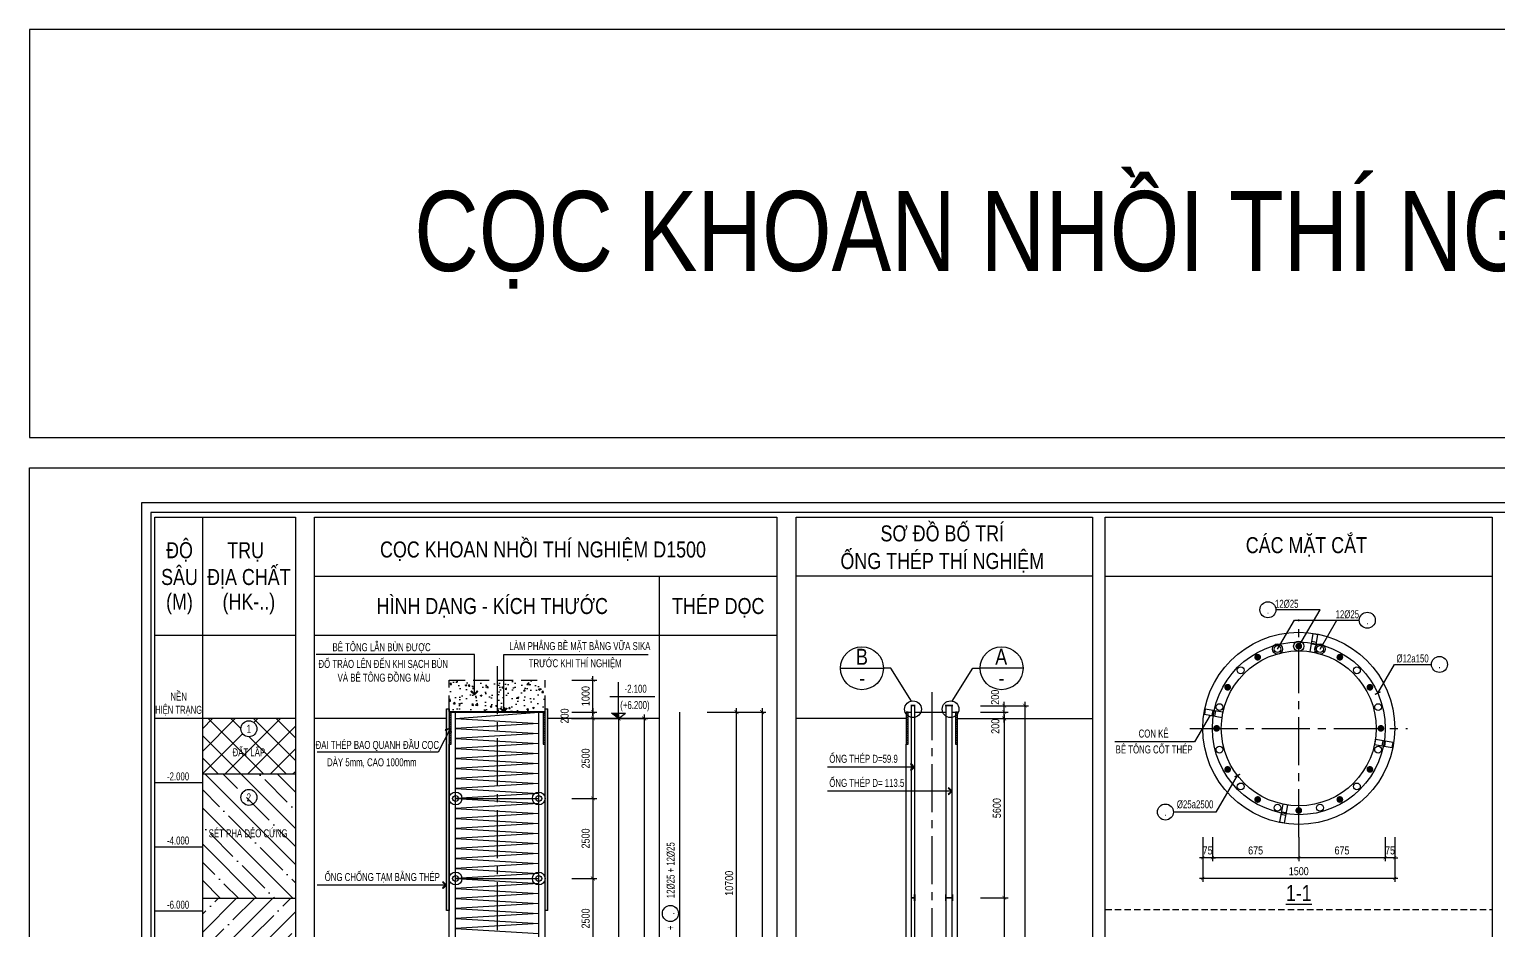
# Model space of a CAD drawing. Extents: x 171424 to 249266, y 74893 to 149166.
# Drawn here: x 216399 to 227875, y 142127 to 149166 of the extents above; entities that cross this region are included whole.
import ezdxf
from ezdxf.enums import TextEntityAlignment as Align

# ---------------------------------------------------------------- set-up
doc = ezdxf.new("R2010")
doc.units = 0
doc.header["$LTSCALE"] = 500
doc.header["$MEASUREMENT"] = 0
doc.header["$PDMODE"] = 3
doc.linetypes.add('CENTER2', pattern=[1.125, 0.75, -0.125, 0.125, -0.125])
doc.linetypes.add('HIDDEN', pattern=[0.375, 0.25, -0.125])
doc.layers.get('0').update_dxf_attribs({"linetype": 'CONTINUOUS'})
doc.layers.get('DEFPOINTS').update_dxf_attribs({"linetype": 'CONTINUOUS'})
for name, color, linetype in [('01.CDC.AXIS', 160, 'CENTER2'), ('02.CDC.DIM', 1, 'CONTINUOUS'), ('03.CDC.BORDER', 3, 'CONTINUOUS'), ('04.CDC.HIDDEN', 8, 'HIDDEN'), ('05.CDC.STEEL', 4, 'CONTINUOUS'), ('06.CDC.TEXT', 2, 'CONTINUOUS'), ('10.CDC.HATCH', 9, 'CONTINUOUS'), ('11.CDC.NOTE', 8, 'CONTINUOUS'), ('CDC-KHUNGTEN', 7, 'CONTINUOUS'), ('CDC.10.HATCH', 9, 'CONTINUOUS')]:
    doc.layers.add(name, color=color, linetype=linetype)
doc.styles.add('ARIAL', font='arial.ttf', dxfattribs={"width": 0.8})
doc.dimstyles.new('DIM100-25', dxfattribs={"dimtxt": 63, "dimasz": 30, "dimexe": 30, "dimexo": 0, "dimgap": 25, "dimtad": 1, "dimdec": 0, "dimlfac": 4, "dimzin": 0, "dimdsep": 46, "dimtxsty": 'ARIAL', "dimblk": 'ARCHTICK', "dimblk1": 'ARCHTICK', "dimblk2": 'D', "dimcen": 0, "dimdle": 30, "dimclrd": 1, "dimclre": 1, "dimclrt": 2, "dimadec": 0, "dimazin": 0, "dimtfac": 1, "dimtdec": 0, "dimtix": 1, "dimtofl": 0, "dimtmove": 2, "dimatfit": 3, "dimldrblk": 'ARCHTICK', "dimfxl": 1, "dimtolj": 1, "dimtzin": 0, "dimarcsym": 0})
doc.dimstyles.new('DIM25', dxfattribs={"dimscale": 25, "dimtxt": 2.5, "dimasz": 1, "dimexe": 1, "dimexo": 0, "dimgap": 1, "dimtad": 1, "dimdec": 0, "dimdsep": 46, "dimtxsty": 'ARIAL', "dimblk": 'ARCHTICK', "dimcen": 1, "dimdle": 1, "dimclrd": 1, "dimclre": 1, "dimclrt": 2, "dimadec": 0, "dimazin": 0, "dimtfac": 1, "dimtdec": 0, "dimtix": 1, "dimtmove": 2, "dimatfit": 3, "dimldrblk": 'ARCHTICK', "dimfxl": 1, "dimtolj": 1, "dimtzin": 0, "dimarcsym": 0})

# ---------------------------------------------------------------- blocks, each defined once
blk = doc.blocks.new('_ArchTick')
at = {"color": 0, "linetype": 'ByBlock', "const_width": 0.15}
blk.add_lwpolyline([(-0.5, -0.5), (0.5, 0.5)], dxfattribs=at)
blk = doc.blocks.new('*D112')
at = {"layer": '02.CDC.DIM', "color": 1, "lineweight": -2, "transparency": 16777216}
for p, q in [((220636, 144084), (220831, 144084)), ((220801, 143804), (220801, 144114)), ((220636, 143834), (220831, 143834))]:
    blk.add_line(p, q, dxfattribs=at)
at = {"layer": 'DEFPOINTS', "color": 0, "transparency": 16777216}
for p in [(220636, 144084), (220801, 144084), (220636, 143834)]:
    blk.add_point(p, dxfattribs=at)
at = {"layer": '02.CDC.DIM', "color": 1, "lineweight": -2, "transparency": 16777216, "xscale": 30, "yscale": 30, "zscale": 30}
for p, rotation in [((220801, 144084), 90), ((220801, 143834), 270)]:
    blk.add_blockref('_ArchTick', p, dxfattribs=dict(at, rotation=rotation))
at = {"layer": '02.CDC.DIM', "color": 2, "transparency": 16777216, "insert": (220744, 143959), "char_height": 63, "attachment_point": 5, "rotation": 90, "style": 'ARIAL'}
blk.add_mtext('\\A1;1000', dxfattribs=at)
blk = doc.blocks.new('D')
at = {"layer": '02.CDC.DIM'}
for p, q in [((-50, -50), (50, 50)), ((-86.75, 0), (86.75, 0))]:
    blk.add_line(p, q, dxfattribs=at)
blk = doc.blocks.new('*D114')
at = {"layer": '02.CDC.DIM', "color": 1, "lineweight": -2, "transparency": 16777216}
for p, q in [((221201, 143814), (221201, 132304)), ((220634, 143784), (221231, 143784)), ((220634, 132334), (221231, 132334))]:
    blk.add_line(p, q, dxfattribs=at)
at = {"layer": 'DEFPOINTS', "color": 0, "transparency": 16777216}
for p in [(220634, 143784), (220634, 132334), (221201, 132334)]:
    blk.add_point(p, dxfattribs=at)
at = {"layer": '02.CDC.DIM', "color": 1, "lineweight": -2, "transparency": 16777216, "xscale": 30, "yscale": 30, "zscale": 30}
for p, rotation in [((221201, 143784), 90), ((221201, 132334), 270)]:
    blk.add_blockref('_ArchTick', p, dxfattribs=dict(at, rotation=rotation))
at = {"layer": '02.CDC.DIM', "color": 2, "transparency": 16777216, "insert": (221144, 138059), "char_height": 63, "attachment_point": 5, "rotation": 90, "style": 'ARIAL'}
blk.add_mtext('\\A1;45800', dxfattribs=at)
blk = doc.blocks.new('*D118')
at = {"layer": '02.CDC.DIM', "color": 1, "lineweight": -2, "transparency": 16777216}
for p, q in [((221001, 143814), (221001, 138204)), ((220634, 143784), (221031, 143784)), ((220634, 138234), (221031, 138234))]:
    blk.add_line(p, q, dxfattribs=at)
at = {"layer": 'DEFPOINTS', "color": 0, "transparency": 16777216}
for p in [(220634, 143784), (220634, 138234), (221001, 138234)]:
    blk.add_point(p, dxfattribs=at)
at = {"layer": '02.CDC.DIM', "color": 1, "lineweight": -2, "transparency": 16777216, "xscale": 30, "yscale": 30, "zscale": 30}
for p, rotation in [((221001, 143784), 90), ((221001, 138234), 270)]:
    blk.add_blockref('_ArchTick', p, dxfattribs=dict(at, rotation=rotation))
at = {"layer": '02.CDC.DIM', "color": 2, "transparency": 16777216, "insert": (220944, 141009), "char_height": 63, "attachment_point": 5, "rotation": 90, "style": 'ARIAL'}
blk.add_mtext('\\A1;22200', dxfattribs=at)
blk = doc.blocks.new('*D120')
at = {"layer": '02.CDC.DIM', "color": 1, "lineweight": -2, "transparency": 16777216}
for p, q in [((220636, 143834), (220831, 143834)), ((220801, 143864), (220801, 143754)), ((220636, 143784), (220831, 143784))]:
    blk.add_line(p, q, dxfattribs=at)
at = {"layer": 'DEFPOINTS', "color": 0, "transparency": 16777216}
for p in [(220636, 143834), (220636, 143784), (220801, 143784)]:
    blk.add_point(p, dxfattribs=at)
at = {"layer": '02.CDC.DIM', "color": 1, "lineweight": -2, "transparency": 16777216, "xscale": 30, "yscale": 30, "zscale": 30}
for p, rotation in [((220801, 143834), 90), ((220801, 143784), 270)]:
    blk.add_blockref('_ArchTick', p, dxfattribs=dict(at, rotation=rotation))
at = {"layer": '02.CDC.DIM', "color": 2, "transparency": 16777216, "insert": (220580, 143804), "char_height": 63, "attachment_point": 5, "rotation": 90, "style": 'ARIAL'}
blk.add_mtext('\\A1;200', dxfattribs=at)
blk = doc.blocks.new('*D122')
at = {"layer": '02.CDC.DIM', "color": 1, "lineweight": -2, "transparency": 16777216}
for p, q in [((220801, 143814), (220801, 143129)), ((220636, 143784), (220831, 143784)), ((220636, 143159), (220831, 143159))]:
    blk.add_line(p, q, dxfattribs=at)
at = {"layer": 'DEFPOINTS', "color": 0, "transparency": 16777216}
for p in [(220636, 143784), (220636, 143159), (220801, 143159)]:
    blk.add_point(p, dxfattribs=at)
at = {"layer": '02.CDC.DIM', "color": 1, "lineweight": -2, "transparency": 16777216, "xscale": 30, "yscale": 30, "zscale": 30}
for p, rotation in [((220801, 143784), 90), ((220801, 143159), 270)]:
    blk.add_blockref('_ArchTick', p, dxfattribs=dict(at, rotation=rotation))
at = {"layer": '02.CDC.DIM', "color": 2, "transparency": 16777216, "insert": (220744, 143472), "char_height": 63, "attachment_point": 5, "rotation": 90, "style": 'ARIAL'}
blk.add_mtext('\\A1;2500', dxfattribs=at)
blk = doc.blocks.new('*D123')
at = {"layer": '02.CDC.DIM', "color": 1, "lineweight": -2, "transparency": 16777216}
for p, q in [((220636, 143159), (220831, 143159)), ((220801, 143189), (220801, 142504)), ((220636, 142534), (220831, 142534))]:
    blk.add_line(p, q, dxfattribs=at)
at = {"layer": 'DEFPOINTS', "color": 0, "transparency": 16777216}
for p in [(220636, 143159), (220636, 142534), (220801, 142534)]:
    blk.add_point(p, dxfattribs=at)
at = {"layer": '02.CDC.DIM', "color": 1, "lineweight": -2, "transparency": 16777216, "xscale": 30, "yscale": 30, "zscale": 30}
for p, rotation in [((220801, 143159), 90), ((220801, 142534), 270)]:
    blk.add_blockref('_ArchTick', p, dxfattribs=dict(at, rotation=rotation))
at = {"layer": '02.CDC.DIM', "color": 2, "transparency": 16777216, "insert": (220744, 142847), "char_height": 63, "attachment_point": 5, "rotation": 90, "style": 'ARIAL'}
blk.add_mtext('\\A1;2500', dxfattribs=at)
blk = doc.blocks.new('*D124')
at = {"layer": '02.CDC.DIM', "color": 1, "lineweight": -2, "transparency": 16777216}
for p, q in [((220636, 142534), (220831, 142534)), ((220801, 142564), (220801, 141879)), ((220636, 141909), (220831, 141909))]:
    blk.add_line(p, q, dxfattribs=at)
at = {"layer": 'DEFPOINTS', "color": 0, "transparency": 16777216}
for p in [(220636, 142534), (220636, 141909), (220801, 141909)]:
    blk.add_point(p, dxfattribs=at)
at = {"layer": '02.CDC.DIM', "color": 1, "lineweight": -2, "transparency": 16777216, "xscale": 30, "yscale": 30, "zscale": 30}
for p, rotation in [((220801, 142534), 90), ((220801, 141909), 270)]:
    blk.add_blockref('_ArchTick', p, dxfattribs=dict(at, rotation=rotation))
at = {"layer": '02.CDC.DIM', "color": 2, "transparency": 16777216, "insert": (220744, 142222), "char_height": 63, "attachment_point": 5, "rotation": 90, "style": 'ARIAL'}
blk.add_mtext('\\A1;2500', dxfattribs=at)
blk = doc.blocks.new('*D142')
at = {"layer": '02.CDC.DIM', "color": 1, "lineweight": -2, "transparency": 16777216}
for p, q in [((225564, 142857), (225564, 142509)), ((227064, 142857), (227064, 142509)), ((227089, 142534), (225539, 142534))]:
    blk.add_line(p, q, dxfattribs=at)
at = {"layer": 'DEFPOINTS', "color": 0, "transparency": 16777216}
for p in [(225564, 142857), (227064, 142857), (225564, 142534)]:
    blk.add_point(p, dxfattribs=at)
at = {"layer": '02.CDC.DIM', "color": 1, "lineweight": -2, "transparency": 16777216, "xscale": 25, "yscale": 25, "zscale": 25, "rotation": 180}
blk.add_blockref('_ArchTick', (225564, 142534), dxfattribs=at)
at = {"layer": '02.CDC.DIM', "color": 1, "lineweight": -2, "transparency": 16777216, "xscale": 25, "yscale": 25, "zscale": 25}
blk.add_blockref('_ArchTick', (227064, 142534), dxfattribs=at)
at = {"layer": '02.CDC.DIM', "color": 2, "transparency": 16777216, "insert": (226314, 142591), "char_height": 62.5, "attachment_point": 5, "style": 'ARIAL'}
blk.add_mtext('\\A1;1500', dxfattribs=at)
blk = doc.blocks.new('*D143')
at = {"layer": '02.CDC.DIM', "color": 1, "lineweight": -2, "transparency": 16777216}
for p, q in [((226314, 142857), (226314, 142671)), ((226989, 142857), (226989, 142671)), ((227014, 142696), (226289, 142696))]:
    blk.add_line(p, q, dxfattribs=at)
at = {"layer": 'DEFPOINTS', "color": 0, "transparency": 16777216}
for p in [(226314, 142857), (226989, 142857), (226314, 142696)]:
    blk.add_point(p, dxfattribs=at)
at = {"layer": '02.CDC.DIM', "color": 1, "lineweight": -2, "transparency": 16777216, "xscale": 25, "yscale": 25, "zscale": 25, "rotation": 180}
blk.add_blockref('_ArchTick', (226314, 142696), dxfattribs=at)
at = {"layer": '02.CDC.DIM', "color": 1, "lineweight": -2, "transparency": 16777216, "xscale": 25, "yscale": 25, "zscale": 25}
blk.add_blockref('_ArchTick', (226989, 142696), dxfattribs=at)
at = {"layer": '02.CDC.DIM', "color": 2, "transparency": 16777216, "insert": (226652, 142753), "char_height": 62.5, "attachment_point": 5, "style": 'ARIAL'}
blk.add_mtext('\\A1;675', dxfattribs=at)
blk = doc.blocks.new('*D144')
at = {"layer": '02.CDC.DIM', "color": 1, "lineweight": -2, "transparency": 16777216}
for p, q in [((225564, 142857), (225564, 142671)), ((225639, 142857), (225639, 142671)), ((225564, 142696), (225539, 142696)), ((225639, 142696), (225564, 142696)), ((225639, 142696), (225664, 142696))]:
    blk.add_line(p, q, dxfattribs=at)
at = {"layer": 'DEFPOINTS', "color": 0, "transparency": 16777216}
for p in [(225564, 142857), (225639, 142857), (225564, 142696)]:
    blk.add_point(p, dxfattribs=at)
at = {"layer": '02.CDC.DIM', "color": 1, "lineweight": -2, "transparency": 16777216, "xscale": 25, "yscale": 25, "zscale": 25}
blk.add_blockref('_ArchTick', (225564, 142696), dxfattribs=at)
at = {"layer": '02.CDC.DIM', "color": 1, "lineweight": -2, "transparency": 16777216, "xscale": 25, "yscale": 25, "zscale": 25, "rotation": 180}
blk.add_blockref('_ArchTick', (225639, 142696), dxfattribs=at)
at = {"layer": '02.CDC.DIM', "color": 2, "transparency": 16777216, "insert": (225602, 142753), "char_height": 62.5, "attachment_point": 5, "style": 'ARIAL'}
blk.add_mtext('\\A1;75', dxfattribs=at)
blk = doc.blocks.new('*D145')
at = {"layer": '02.CDC.DIM', "color": 1, "lineweight": -2, "transparency": 16777216}
for p, q in [((225639, 142857), (225639, 142671)), ((226314, 142841), (226314, 142671)), ((226339, 142696), (225614, 142696))]:
    blk.add_line(p, q, dxfattribs=at)
at = {"layer": 'DEFPOINTS', "color": 0, "transparency": 16777216}
for p in [(225639, 142857), (226314, 142841), (225639, 142696)]:
    blk.add_point(p, dxfattribs=at)
at = {"layer": '02.CDC.DIM', "color": 1, "lineweight": -2, "transparency": 16777216, "xscale": 25, "yscale": 25, "zscale": 25, "rotation": 180}
blk.add_blockref('_ArchTick', (225639, 142696), dxfattribs=at)
at = {"layer": '02.CDC.DIM', "color": 1, "lineweight": -2, "transparency": 16777216, "xscale": 25, "yscale": 25, "zscale": 25}
blk.add_blockref('_ArchTick', (226314, 142696), dxfattribs=at)
at = {"layer": '02.CDC.DIM', "color": 2, "transparency": 16777216, "insert": (225977, 142753), "char_height": 62.5, "attachment_point": 5, "style": 'ARIAL'}
blk.add_mtext('\\A1;675', dxfattribs=at)
blk = doc.blocks.new('*D146')
at = {"layer": '02.CDC.DIM', "color": 1, "lineweight": -2, "transparency": 16777216}
for p, q in [((226989, 142857), (226989, 142671)), ((227064, 142857), (227064, 142671)), ((226989, 142696), (226964, 142696)), ((227064, 142696), (226989, 142696)), ((227064, 142696), (227089, 142696))]:
    blk.add_line(p, q, dxfattribs=at)
at = {"layer": 'DEFPOINTS', "color": 0, "transparency": 16777216}
for p in [(226989, 142857), (227064, 142857), (226989, 142696)]:
    blk.add_point(p, dxfattribs=at)
at = {"layer": '02.CDC.DIM', "color": 1, "lineweight": -2, "transparency": 16777216, "xscale": 25, "yscale": 25, "zscale": 25}
blk.add_blockref('_ArchTick', (226989, 142696), dxfattribs=at)
at = {"layer": '02.CDC.DIM', "color": 1, "lineweight": -2, "transparency": 16777216, "xscale": 25, "yscale": 25, "zscale": 25, "rotation": 180}
blk.add_blockref('_ArchTick', (227064, 142696), dxfattribs=at)
at = {"layer": '02.CDC.DIM', "color": 2, "transparency": 16777216, "insert": (227027, 142753), "char_height": 62.5, "attachment_point": 5, "style": 'ARIAL'}
blk.add_mtext('\\A1;75', dxfattribs=at)
blk = doc.blocks.new('*D155')
at = {"layer": '02.CDC.DIM', "color": 1, "lineweight": -2, "transparency": 16777216}
for p, q in [((221693, 143834), (222152, 143834)), ((222122, 143864), (222122, 132329)), ((221693, 132359), (222152, 132359))]:
    blk.add_line(p, q, dxfattribs=at)
at = {"layer": 'DEFPOINTS', "color": 0, "transparency": 16777216}
for p in [(221693, 143834), (221693, 132359), (222122, 132359)]:
    blk.add_point(p, dxfattribs=at)
at = {"layer": '02.CDC.DIM', "color": 1, "lineweight": -2, "transparency": 16777216, "xscale": 30, "yscale": 30, "zscale": 30}
for p, rotation in [((222122, 143834), 90), ((222122, 132359), 270)]:
    blk.add_blockref('_ArchTick', p, dxfattribs=dict(at, rotation=rotation))
at = {"layer": '02.CDC.DIM', "color": 2, "transparency": 16777216, "insert": (222065, 138097), "char_height": 63, "attachment_point": 5, "rotation": 90, "style": 'ARIAL'}
blk.add_mtext('\\A1;45900', dxfattribs=at)
blk = doc.blocks.new('*D160')
at = {"layer": '02.CDC.DIM', "color": 1, "lineweight": -2, "transparency": 16777216}
for p, q in [((221693, 143834), (221952, 143834)), ((221922, 141129), (221922, 143864)), ((221693, 141159), (221952, 141159))]:
    blk.add_line(p, q, dxfattribs=at)
at = {"layer": 'DEFPOINTS', "color": 0, "transparency": 16777216}
for p in [(221693, 143834), (221922, 143834), (221693, 141159)]:
    blk.add_point(p, dxfattribs=at)
at = {"layer": '02.CDC.DIM', "color": 1, "lineweight": -2, "transparency": 16777216, "xscale": 30, "yscale": 30, "zscale": 30}
for p, rotation in [((221922, 143834), 90), ((221922, 141159), 270)]:
    blk.add_blockref('_ArchTick', p, dxfattribs=dict(at, rotation=rotation))
at = {"layer": '02.CDC.DIM', "color": 2, "transparency": 16777216, "insert": (221865, 142497), "char_height": 63, "attachment_point": 5, "rotation": 90, "style": 'ARIAL'}
blk.add_mtext('\\A1;10700', dxfattribs=at)
blk = doc.blocks.new('*D169')
at = {"layer": '02.CDC.DIM', "color": 1, "lineweight": -2, "transparency": 16777216}
for p, q in [((224013, 143814), (224013, 142354)), ((223829, 143784), (224043, 143784)), ((223829, 142384), (224043, 142384))]:
    blk.add_line(p, q, dxfattribs=at)
at = {"layer": 'DEFPOINTS', "color": 0, "transparency": 16777216}
for p in [(223829, 143784), (223829, 142384), (224013, 142384)]:
    blk.add_point(p, dxfattribs=at)
at = {"layer": '02.CDC.DIM', "color": 1, "lineweight": -2, "transparency": 16777216, "xscale": 30, "yscale": 30, "zscale": 30}
for p, rotation in [((224013, 143784), 90), ((224013, 142384), 270)]:
    blk.add_blockref('_ArchTick', p, dxfattribs=dict(at, rotation=rotation))
at = {"layer": '02.CDC.DIM', "color": 2, "transparency": 16777216, "insert": (223956, 143084), "char_height": 63, "attachment_point": 5, "rotation": 90, "style": 'ARIAL'}
blk.add_mtext('\\A1;5600', dxfattribs=at)
blk = doc.blocks.new('*D170')
at = {"layer": '02.CDC.DIM', "color": 1, "lineweight": -2, "transparency": 16777216}
for p, q in [((223829, 142384), (224043, 142384)), ((224013, 142414), (224013, 140854)), ((223829, 140884), (224043, 140884))]:
    blk.add_line(p, q, dxfattribs=at)
at = {"layer": 'DEFPOINTS', "color": 0, "transparency": 16777216}
for p in [(223829, 142384), (223829, 140884), (224013, 140884)]:
    blk.add_point(p, dxfattribs=at)
at = {"layer": '02.CDC.DIM', "color": 1, "lineweight": -2, "transparency": 16777216, "xscale": 30, "yscale": 30, "zscale": 30}
for p, rotation in [((224013, 142384), 90), ((224013, 140884), 270)]:
    blk.add_blockref('_ArchTick', p, dxfattribs=dict(at, rotation=rotation))
at = {"layer": '02.CDC.DIM', "color": 2, "transparency": 16777216, "insert": (223956, 141634), "char_height": 63, "attachment_point": 5, "rotation": 90, "style": 'ARIAL'}
blk.add_mtext('\\A1;6000', dxfattribs=at)
blk = doc.blocks.new('*D179')
at = {"layer": '02.CDC.DIM', "color": 1, "lineweight": -2, "transparency": 16777216}
for p, q in [((224174, 143914), (224174, 132579)), ((223829, 143884), (224204, 143884)), ((223829, 132609), (224204, 132609))]:
    blk.add_line(p, q, dxfattribs=at)
at = {"layer": 'DEFPOINTS', "color": 0, "transparency": 16777216}
for p in [(223829, 143884), (223829, 132609), (224174, 132609)]:
    blk.add_point(p, dxfattribs=at)
at = {"layer": '02.CDC.DIM', "color": 1, "lineweight": -2, "transparency": 16777216, "xscale": 30, "yscale": 30, "zscale": 30}
for p, rotation in [((224174, 143884), 90), ((224174, 132609), 270)]:
    blk.add_blockref('_ArchTick', p, dxfattribs=dict(at, rotation=rotation))
at = {"layer": '02.CDC.DIM', "color": 2, "transparency": 16777216, "insert": (224116, 138247), "char_height": 63, "attachment_point": 5, "rotation": 90, "style": 'ARIAL'}
blk.add_mtext('\\A1;45100', dxfattribs=at)
blk = doc.blocks.new('*D180')
at = {"layer": '02.CDC.DIM', "color": 1, "lineweight": -2, "transparency": 16777216}
for p, q in [((223829, 143834), (224043, 143834)), ((224013, 143754), (224013, 143864)), ((223829, 143784), (224043, 143784))]:
    blk.add_line(p, q, dxfattribs=at)
at = {"layer": 'DEFPOINTS', "color": 0, "transparency": 16777216}
for p in [(223829, 143834), (224013, 143834), (223829, 143784)]:
    blk.add_point(p, dxfattribs=at)
at = {"layer": '02.CDC.DIM', "color": 1, "lineweight": -2, "transparency": 16777216, "xscale": 30, "yscale": 30, "zscale": 30}
for p, rotation in [((224013, 143834), 90), ((224013, 143784), 270)]:
    blk.add_blockref('_ArchTick', p, dxfattribs=dict(at, rotation=rotation))
at = {"layer": '02.CDC.DIM', "color": 2, "transparency": 16777216, "insert": (223944, 143723), "char_height": 63, "attachment_point": 5, "rotation": 90, "style": 'ARIAL'}
blk.add_mtext('\\A1;200', dxfattribs=at)
blk = doc.blocks.new('*D181')
at = {"layer": '02.CDC.DIM', "color": 1, "lineweight": -2, "transparency": 16777216}
for p, q in [((224013, 143804), (224013, 143914)), ((223829, 143884), (224043, 143884)), ((223829, 143834), (224043, 143834))]:
    blk.add_line(p, q, dxfattribs=at)
at = {"layer": 'DEFPOINTS', "color": 0, "transparency": 16777216}
for p in [(223829, 143884), (223829, 143834), (224013, 143884)]:
    blk.add_point(p, dxfattribs=at)
at = {"layer": '02.CDC.DIM', "color": 1, "lineweight": -2, "transparency": 16777216, "xscale": 30, "yscale": 30, "zscale": 30}
for p, rotation in [((224013, 143884), 90), ((224013, 143834), 270)]:
    blk.add_blockref('_ArchTick', p, dxfattribs=dict(at, rotation=rotation))
at = {"layer": '02.CDC.DIM', "color": 2, "transparency": 16777216, "insert": (223942, 143950), "char_height": 63, "attachment_point": 5, "rotation": 90, "style": 'ARIAL'}
blk.add_mtext('\\A1;200', dxfattribs=at)
blk = doc.blocks.new('KHUNG A1')
at = {"layer": 'CDC-KHUNGTEN'}
blk.add_lwpolyline([(10366.22, 712.17), (10366.22, 1278.17), (9655.22, 1278.17), (9655.22, 712.17)], close=True, dxfattribs=at)
at = {"layer": 'CDC.10.HATCH', "color": 8}
blk.add_lwpolyline([(9652.22, 709.17), (10447.22, 709.17), (10447.22, 1281.17), (9652.22, 1281.17)], close=True, dxfattribs=at)
at = {"layer": 'DEFPOINTS', "color": 1}
blk.add_lwpolyline([(9617.22, 698.17), (9617.22, 1292.17), (10458.22, 1292.17), (10458.22, 698.17), (9617.22, 698.17)], close=True, dxfattribs=at)

msp = doc.modelspace()

# ---------------------------------------------------------------- hatches: boundary and pattern name
at = {"layer": '10.CDC.HATCH'}
h = msp.add_hatch(dxfattribs=at)
h.set_pattern_fill('AR-CONC', color=256, scale=20, style=0)
h.set_pattern_definition([(50, (115709.77, 107855.46), (143.45204, -12.55043), [15, -165]), (355, (115709.77, 107855.46), (-27.75027, 150.43843), [12, -132]), (100.4514, (115721.72, 107854.42), (115.70188, 137.8879), [12.74804, -140.22842]), (46.1842, (115709.77, 107895.46), (213.4482, -33.1038), [22.5, -247.5]), (96.6356, (115727.56, 107892.7), (186.93254, 194.82357), [19.12206, -210.3426]), (351.1842, (115709.77, 107895.46), (186.9324, 194.8237), [18, -198]), (21, (115729.77, 107885.46), (119.38141, -80.52378), [15, -165]), (326, (115729.77, 107885.46), (48.66307, 145.03), [12, -132]), (71.4514, (115739.72, 107878.75), (168.04453, 64.5061), [12.74804, -140.22842]), (37.5, (115709.77, 107855.464), (2.43197, 66.57877), [0, -130.4, 0, -134, 0, -132.5]), (7.5, (115709.77, 107855.464), (52.613907, 78.882342), [0, -76.4, 0, -127.4, 0, -50.5]), (327.5, (115665.17, 107855.464), (106.764487, -4.510974), [0, -50, 0, -156, 0, -207]), (317.5, (115645.17, 107855.46), (116.63723, 20.021), [0, -65, 0, -103.6, 0, -147])])
h.paths.add_polyline_path([(219998.84, 144084.24), (219677.65, 144084.24), (219677.65, 144043.62), (219785.67, 144043.62), (219760.78, 144065.89), (219765.24, 144070.35), (219791.97, 144043.62), (219765.24, 144016.89), (219760.78, 144021.35), (219785.67, 144043.62), (219677.65, 144043.62), (219677.65, 143839.24), (219839.1, 143839.24), (219828.61, 143875.56), (219834.67, 143877.31), (219842.14, 143844.76), (219842.77, 143844.88)])
h.paths.add_polyline_path([(220052.65, 144084.24), (219998.84, 144084.24), (219842.77, 143844.88), (219898.67, 143855.78), (219900.42, 143849.73), (219839.1, 143839.24), (220052.65, 143839.24)])
h.paths.add_polyline_path([(220427.65, 144084.24), (220052.65, 144084.24), (220052.65, 143839.24), (220427.65, 143839.24)])
for points in [[(219677.65, 143859.24), (219657.65, 143859.24), (219657.65, 143839.24), (219657.65, 143834.24), (219657.65, 143584.24), (219657.65, 142284.31), (219677.65, 142284.31)], [(220447.65, 143859.24), (220427.65, 143859.24), (220427.65, 143839.24), (220427.65, 143834.24), (220427.65, 143584.24), (220427.65, 142284.31), (220447.65, 142284.31)]]:
    msp.add_hatch(color=256, dxfattribs=at).paths.add_polyline_path(points)
h = msp.add_hatch(dxfattribs=at)
h.set_pattern_fill('ANSI31', color=256, scale=100, style=0)
h.set_pattern_definition([(45, (102810.43, 136430.644), (-8.8388348, 8.8388348), [])])
h.paths.add_polyline_path([(219692.65, 143784.24), (219692.65, 143834.24), (219677.65, 143834.24), (219677.65, 143584.24), (219692.65, 143584.24)])
h = msp.add_hatch(dxfattribs=at)
h.set_pattern_fill('ANSI31', color=256, scale=100, style=0)
h.set_pattern_definition([(45, (103545.43, 136430.644), (-8.8388348, 8.8388348), [])])
h.paths.add_polyline_path([(220427.65, 143784.24), (220427.65, 143834.24), (220412.65, 143834.24), (220412.65, 143584.24), (220427.65, 143584.24)])
h = msp.add_hatch(dxfattribs=at)
h.set_pattern_fill('ANSI31', color=256, scale=100, style=0)
h.set_pattern_definition([(45, (106380.404, 136430.644), (-8.8388348, 8.8388348), [])])
h.paths.add_polyline_path([(223262.63, 143784.24), (223262.63, 143834.24), (223247.63, 143834.24), (223247.63, 143584.24), (223262.63, 143584.24)])
h = msp.add_hatch(dxfattribs=at)
h.set_pattern_fill('ANSI31', color=256, scale=100, style=0)
h.set_pattern_definition([(45, (106765.404, 136430.644), (-8.8388348, 8.8388348), [])])
h.paths.add_polyline_path([(223647.63, 143784.24), (223647.63, 143834.24), (223632.63, 143834.24), (223632.63, 143584.24), (223647.63, 143584.24)])
h = msp.add_hatch(dxfattribs=at)
h.set_pattern_fill('ANSI37', color=256, scale=1000, style=0)
h.set_pattern_definition([(45, (135081.08, 5703.99), (-88.38835, 88.38835), []), (135, (135081.08, 5703.99), (-88.38835, -88.38835), [])])
h.paths.add_polyline_path([(218476.64, 143784.24), (217750.18, 143784.24), (217750.18, 143348.9), (218476.64, 143348.9)])
h.paths.add_polyline_path([(218050.91, 143703.58, -1), (218175.91, 143703.58, -1)], flags=16)
h.paths.add_polyline_path([(218092.95, 143656.71), (218133.87, 143656.71), (218133.87, 143750.46), (218092.95, 143750.46)], flags=8)
h.paths.add_polyline_path([(217962.98, 143465.78), (218247.06, 143465.78), (218247.06, 143604.17), (217962.98, 143604.17)], flags=24)
h = msp.add_hatch(dxfattribs=at)
h.set_pattern_fill('ANSI35', color=256, scale=800, angle=90, style=0)
h.set_pattern_definition([(135, (135081.08, 5703.99), (-141.42136, -141.42136), []), (135, (135081.08, 5845.41), (-141.42136, -141.42136), [250, -50, 0, -50])])
h.paths.add_polyline_path([(217750.18, 143348.9), (217750.18, 142378.5), (218476.64, 142378.5), (218476.64, 143348.9)])
h.paths.add_polyline_path([(218080.72, 143121.3), (218146.09, 143121.3), (218146.09, 143215.44), (218080.72, 143215.44)], flags=24)
h.paths.add_polyline_path([(217779.88, 142835), (218435.48, 142835), (218435.48, 142954.01), (217779.88, 142954.01)], flags=24)
h = msp.add_hatch(dxfattribs=at)
h.set_pattern_fill('ANSI35', color=256, scale=800, style=0)
h.set_pattern_definition([(45, (135081.08, 5703.99), (-141.42136, 141.42136), []), (45, (135222.5, 5703.99), (-141.42136, 141.42136), [250, -50, 0, -50])])
h.paths.add_polyline_path([(217750.18, 138271.74), (218476.64, 138271.74), (218476.64, 142378.5), (217750.18, 142378.5)])
h.paths.add_polyline_path([(218080.44, 141969.92), (218146.37, 141969.92), (218146.37, 142065.72), (218080.44, 142065.72)], flags=24)
h.paths.add_polyline_path([(217801.21, 141771.93), (218411.39, 141771.93), (218411.39, 141890.94), (217801.21, 141890.94)], flags=24)

# ---------------------------------------------------------------- linework, layer by layer
at = {"color": 4}
msp.add_lwpolyline([(216399.12, 145979.09), (237424.12, 145979.09), (237424.12, 149166.23), (216399.12, 149166.23)], close=True, dxfattribs=at)
at = {"layer": '01.CDC.AXIS'}
for p, q in [((226314.07, 142857.04), (226314.07, 144557.04)), ((220052.65, 144192.55), (220052.65, 132219.24)), ((223447.63, 143990.67), (223447.63, 132219.24)), ((225464.07, 143707.04), (227164.07, 143707.04))]:
    msp.add_line(p, q, dxfattribs=at)
at = {"layer": '03.CDC.BORDER'}
for p, q in [((217750.18, 145355.41), (217750.18, 131255.83)), ((218626.64, 144895.41), (222237.88, 144895.41)), ((221319.37, 144895.41), (221319.37, 131255.83)), ((222237.88, 144895.41), (222237.88, 131255.83)), ((224703.12, 144895.41), (222387.88, 144895.41)), ((224803.12, 144895.41), (227825.02, 144895.41)), ((217379.12, 144435.41), (218476.64, 144435.41)), ((218626.64, 144435.41), (222237.88, 144435.41)), ((226453.4, 144378.1), (226414.01, 144385.05)), ((226449.92, 144358.41), (226410.53, 144365.35)), ((219657.65, 142284.31), (219657.65, 143859.24)), ((219657.65, 143859.24), (219677.65, 143859.24)), ((219677.65, 143859.24), (219677.65, 142284.31)), ((219677.65, 143839.24), (220427.65, 143839.24)), ((219677.65, 143834.24), (220427.65, 143834.24)), ((219677.65, 143834.24), (220427.65, 143834.24)), ((220427.65, 143859.24), (220447.65, 143859.24)), ((220427.65, 142284.31), (220427.65, 143859.24)), ((220447.65, 142284.31), (220447.65, 143859.24)), ((220447.65, 142284.31), (220447.65, 143859.24)), ((223283.37, 143886.16), (223318.37, 143886.16)), ((223318.37, 143886.16), (223283.37, 143886.16)), ((223611.89, 143886.16), (223551.89, 143886.16)), ((225643.01, 143846.38), (225636.06, 143806.98)), ((225662.7, 143842.9), (225655.76, 143803.51)), ((218476.64, 143784.24), (217379.12, 143784.24)), ((219657.65, 143784.24), (218626.64, 143784.24)), ((221319.37, 143784.24), (220447.65, 143784.24)), ((223247.63, 143784.24), (222387.88, 143784.24)), ((223647.63, 143784.24), (224703.12, 143784.24)), ((219677.65, 143159.24), (219677.65, 143584.24)), ((220427.65, 143159.24), (220427.65, 143584.24)), ((226965.43, 143571.19), (226972.38, 143610.58)), ((226985.13, 143567.71), (226992.07, 143607.1)), ((218476.64, 143348.9), (217750.18, 143348.9)), ((217379.12, 143283.11), (217750.18, 143283.11)), ((219677.65, 142534.24), (219677.65, 143159.24)), ((220427.65, 142534.24), (220427.65, 143159.24)), ((226174.74, 143035.98), (226214.13, 143029.04)), ((226178.21, 143055.68), (226217.6, 143048.73)), ((217379.12, 142781.97), (217750.18, 142781.97)), ((219677.65, 141909.24), (219677.65, 142534.24)), ((220427.65, 141909.24), (220427.65, 142534.24)), ((218476.64, 142378.5), (217750.18, 142378.5)), ((217379.12, 142280.83), (217750.18, 142280.83)), ((219677.65, 142284.31), (219657.65, 142284.31)), ((220447.65, 142284.31), (220427.65, 142284.31))]:
    msp.add_line(p, q, dxfattribs=at)
for points in [[(217379.12, 145355.41), (218476.64, 145355.41), (218476.64, 131255.83), (217379.12, 131255.83)], [(218626.64, 145355.41), (222237.88, 145355.41), (222237.88, 131255.83), (218626.64, 131255.83)], [(222387.88, 145355.41), (224703.12, 145355.41), (224703.12, 131255.83), (222387.88, 131255.83)], [(224803.12, 145355.41), (227825.02, 145355.41), (227825.02, 137081.23), (224803.12, 137081.23)], [(226400.11, 144306.27), (226439.51, 144299.32), (226463.82, 144437.19), (226424.42, 144444.14)], [(223283.37, 143884.24), (223283.37, 143886.16), (223318.37, 143886.16), (223318.37, 143884.24)], [(223288.37, 143884.24), (223313.37, 143884.24), (223313.37, 142384.24), (223288.37, 142384.24)], [(223551.89, 143884.24), (223551.89, 143886.16), (223611.89, 143886.16), (223611.89, 143884.24)], [(223606.89, 143884.24), (223556.89, 143884.24), (223556.89, 142384.24), (223606.89, 142384.24)], [(225714.84, 143793.09), (225721.79, 143832.48), (225583.92, 143856.79), (225576.97, 143817.4)], [(226913.29, 143621), (226906.34, 143581.6), (227044.22, 143557.29), (227051.16, 143596.69)], [(226228.02, 143107.82), (226188.63, 143114.77), (226164.32, 142976.9), (226203.71, 142969.95)], [(223286.45, 142359.32), (223288.37, 142359.32), (223288.37, 142409.17), (223286.45, 142409.17)], [(223288.37, 142384.24), (223313.37, 142384.24), (223313.37, 140884.24), (223288.37, 140884.24)], [(223315.29, 142359.32), (223313.37, 142359.32), (223313.37, 142409.17), (223315.29, 142409.17)], [(223554.97, 142359.32), (223556.89, 142359.32), (223556.89, 142409.17), (223554.97, 142409.17)], [(223606.89, 142384.24), (223556.89, 142384.24), (223556.89, 140884.24), (223606.89, 140884.24)], [(223608.81, 142359.32), (223606.89, 142359.32), (223606.89, 142409.17), (223608.81, 142409.17)]]:
    msp.add_lwpolyline(points, close=True, dxfattribs=at)
for centre, radius in [((226314.07, 143707.04), 750), ((219727.65, 143159.24), 50), ((219727.65, 143159.24), 23.06), ((220377.65, 143159.24), 50), ((220377.65, 143159.24), 23.06), ((219727.65, 142534.24), 50), ((219727.65, 142534.24), 23.06), ((220377.65, 142534.24), 50), ((220377.65, 142534.24), 23.06)]:
    msp.add_circle(centre, radius, dxfattribs=at)
at = {"layer": '04.CDC.HIDDEN'}
for p, q in [((219677.65, 144084.24), (220427.65, 144084.24)), ((219677.65, 143839.24), (219677.65, 144084.24)), ((220427.65, 143839.24), (220427.65, 144084.24))]:
    msp.add_line(p, q, dxfattribs=at)
at = {"layer": '04.CDC.HIDDEN', "ltscale": 0.4}
msp.add_line((224803.12, 142291.41), (227825.02, 142291.41), dxfattribs=at)
at = {"layer": '05.CDC.STEEL'}
for p, q in [((219727.65, 143159.24), (219727.65, 143834.24)), ((219727.65, 143784.24), (220377.65, 143834.24)), ((220377.65, 143159.24), (220377.65, 143834.24)), ((221480.03, 140909.24), (221480.03, 143834.24)), ((220377.65, 143745.18), (219727.65, 143706.12)), ((220377.65, 143667.06), (219727.65, 143627.99)), ((220377.65, 143588.93), (219727.65, 143549.87)), ((220377.65, 143510.81), (219727.65, 143471.74)), ((220377.65, 143432.68), (219727.65, 143393.62)), ((220377.65, 143354.56), (219727.65, 143315.49)), ((220377.65, 143276.43), (219727.65, 143237.37)), ((220377.65, 143198.31), (219727.65, 143159.24)), ((219727.65, 143159.24), (220377.65, 143159.24)), ((219727.65, 142534.24), (219727.65, 143159.24)), ((219727.65, 143159.24), (220377.65, 143159.24)), ((220377.65, 143120.18), (219727.65, 143081.12)), ((220377.65, 142534.24), (220377.65, 143159.24)), ((220377.65, 143042.06), (219727.65, 143002.99)), ((220377.65, 142963.93), (219727.65, 142924.87)), ((220377.65, 142885.81), (219727.65, 142846.74)), ((220377.65, 142807.68), (219727.65, 142768.62)), ((220377.65, 142729.56), (219727.65, 142690.49)), ((220377.65, 142651.43), (219727.65, 142612.37)), ((220377.65, 142573.31), (219727.65, 142534.24)), ((219727.65, 142534.24), (220377.65, 142534.24)), ((219727.65, 141909.24), (219727.65, 142534.24)), ((219727.65, 142534.24), (220377.65, 142534.24)), ((220377.65, 141909.24), (220377.65, 142534.24)), ((220377.65, 142495.18), (219727.65, 142456.12)), ((220377.65, 142417.06), (219727.65, 142377.99)), ((220377.65, 142338.93), (219727.65, 142299.87)), ((220377.65, 142260.81), (219727.65, 142221.74)), ((220377.65, 142182.68), (219727.65, 142143.62))]:
    msp.add_line(p, q, dxfattribs=at)
at = {"layer": '05.CDC.STEEL', "const_width": 26.25}
for points in [[(226327.19, 144348.64, 1), (226300.94, 144348.64, 1)], [(226004.64, 144269.24, 1), (225981.9, 144256.12, 1)], [(226646.23, 144256.12, 1), (226623.5, 144269.24, 1)], [(225764.99, 144039.21, 1), (225751.87, 144016.47, 1)], [(226876.27, 144016.47, 1), (226863.14, 144039.21, 1)], [(225672.47, 143720.17, 1), (225672.47, 143693.92, 1)], [(226955.66, 143693.92, 1), (226955.66, 143720.17, 1)], [(225751.87, 143397.61, 1), (225764.99, 143374.88, 1)], [(226863.14, 143374.88, 1), (226876.27, 143397.61, 1)], [(225981.9, 143157.97, 1), (226004.64, 143144.85, 1)], [(226623.5, 143144.85, 1), (226646.23, 143157.97, 1)], [(226300.94, 143065.45, 1), (226327.19, 143065.45, 1)]]:
    msp.add_lwpolyline(points, format="xyb", close=True, dxfattribs=at)
at = {"layer": '05.CDC.STEEL'}
for points in [[(219677.65, 143584.24), (219692.65, 143584.24), (219692.65, 143834.24), (219677.65, 143834.24)], [(220412.65, 143584.24), (220427.65, 143584.24), (220427.65, 143834.24), (220412.65, 143834.24)], [(223247.63, 143584.24), (223262.63, 143584.24), (223262.63, 143834.24), (223247.63, 143834.24)], [(223632.63, 143584.24), (223647.63, 143584.24), (223647.63, 143834.24), (223632.63, 143834.24)]]:
    msp.add_lwpolyline(points, close=True, dxfattribs=at)
for centre, radius in [((226314.07, 143707.04), 675), ((226314.07, 143707.04), 605), ((226148.01, 144326.78), 26.72), ((226480.12, 144326.78), 26.72), ((225860.39, 144160.72), 26.72), ((226767.74, 144160.72), 26.72), ((225694.33, 143873.1), 26.72), ((226933.8, 143873.1), 26.72), ((225694.33, 143540.99), 26.72), ((226933.8, 143540.99), 26.72), ((225860.39, 143253.37), 26.72), ((226767.74, 143253.37), 26.72), ((226148.01, 143087.31), 26.72), ((226480.12, 143087.31), 26.72)]:
    msp.add_circle(centre, radius, dxfattribs=at)
at = {"layer": '10.CDC.HATCH'}
for p, q in [((223262.63, 143834.24), (223288.37, 143834.24)), ((223313.37, 143834.24), (223556.89, 143834.24)), ((223606.89, 143834.24), (223632.63, 143834.24)), ((219727.65, 143784.24), (220377.65, 143745.18)), ((219727.65, 143706.12), (220377.65, 143667.06)), ((219727.65, 143627.99), (220377.65, 143588.93)), ((223247.63, 132334.24), (223247.63, 143584.24)), ((223647.63, 132334.24), (223647.63, 143584.24)), ((219727.65, 143549.87), (220377.65, 143510.81)), ((219727.65, 143471.74), (220377.65, 143432.68)), ((219727.65, 143393.62), (220377.65, 143354.56)), ((219727.65, 143315.49), (220377.65, 143276.43)), ((219727.65, 143237.37), (220377.65, 143198.31)), ((219727.65, 143159.24), (220377.65, 143120.18)), ((219727.65, 143081.12), (220377.65, 143042.06)), ((219727.65, 143002.99), (220377.65, 142963.93)), ((219727.65, 142924.87), (220377.65, 142885.81)), ((219727.65, 142846.74), (220377.65, 142807.68)), ((219727.65, 142768.62), (220377.65, 142729.56)), ((219727.65, 142690.49), (220377.65, 142651.43)), ((219727.65, 142612.37), (220377.65, 142573.31)), ((219727.65, 142534.24), (220377.65, 142495.18)), ((219727.65, 142456.12), (220377.65, 142417.06)), ((219727.65, 142377.99), (220377.65, 142338.93)), ((219727.65, 142299.87), (220377.65, 142260.81)), ((219727.65, 142221.74), (220377.65, 142182.68)), ((219727.65, 142143.62), (220377.65, 142104.56))]:
    msp.add_line(p, q, dxfattribs=at)
at = {"layer": '11.CDC.NOTE'}
for p, q in [((222734.43, 144176.79), (223069.85, 144176.79)), ((224160.82, 144176.79), (223825.41, 144176.79)), ((221001.07, 143784.24), (221001.07, 144068.41)), ((220934.17, 143955.18), (221284.76, 143955.18)), ((221001.07, 143784.24), (220947.07, 143825.63)), ((220947.07, 143825.63), (221055.07, 143825.63)), ((221001.07, 143784.24), (221055.07, 143825.63)), ((220858.45, 143784.24), (221143.7, 143784.24))]:
    msp.add_line(p, q, dxfattribs=at)
for points in [[(226314.07, 144348.64), (226480.77, 144633.14), (226135.63, 144633.14)], [(226148.01, 144326.78), (226279.54, 144551.24), (226787, 144551.24)], [(226480.12, 144326.78), (226611.65, 144551.24), (226787, 144551.24)], [(219874.69, 143968.07), (219901.42, 143994.8), (219896.96, 143999.25), (219874.69, 143974.37), (219852.41, 143999.25), (219847.96, 143994.8), (219874.69, 143968.07), (219874.69, 143968.07), (219874.69, 144284.42), (218638.78, 144284.42)], [(220103.74, 143834.56), (220077.01, 143861.29), (220081.46, 143865.75), (220103.74, 143840.86), (220126.01, 143865.75), (220130.47, 143861.29), (220103.74, 143834.56), (220103.74, 143834.56), (220103.74, 144284.42), (221232.81, 144284.42)], [(223288.24, 143920.3), (223126.64, 144176.79), (223069.85, 144176.79)], [(223607.01, 143920.3), (223768.62, 144176.79), (223825.41, 144176.79)], [(226930.5, 143982.06), (227062.03, 144206.52), (227350.52, 144206.52)], [(225621.96, 143809.47), (225499.66, 143600.75), (224876.51, 143600.75)], [(219688.4, 143709.75), (219647.69, 143695.53), (219648.63, 143693.19), (219687.42, 143707.43), (219694.6, 143673.79), (219696.93, 143674.73), (219688.4, 143709.75), (219591.71, 143521.08), (218646.15, 143521.08)], [(223313.37, 143404.86), (223286.64, 143431.59), (223282.18, 143427.13), (223307.07, 143404.86), (223282.18, 143382.59), (223286.64, 143378.13), (223313.37, 143404.86), (223313.37, 143404.86), (222631.81, 143404.86)], [(225834.14, 143338.67), (225667.14, 143053.67), (225335.19, 143053.67)], [(223606.89, 143216.46), (223580.16, 143243.19), (223575.7, 143238.73), (223600.59, 143216.46), (223575.7, 143194.19), (223580.16, 143189.73), (223606.89, 143216.46), (223606.89, 143216.46), (222631.81, 143216.46)], [(219657.65, 142482.52), (219630.92, 142509.25), (219626.47, 142504.79), (219651.35, 142482.52), (219626.47, 142460.24), (219630.92, 142455.79), (219657.65, 142482.52), (219657.65, 142482.52), (218646.15, 142482.52)]]:
    msp.add_lwpolyline(points, dxfattribs=at)
at = {"layer": '11.CDC.NOTE', "const_width": 10}
for points in [[(226908.51, 143971.8), (226952.5, 143992.31)], [(225812.15, 143328.42), (225856.14, 143348.93)]]:
    msp.add_lwpolyline(points, dxfattribs=at)
at = {"layer": '11.CDC.NOTE'}
for centre, radius in [((226073.13, 144633.14), 62.5), ((226849.5, 144551.24), 62.5), ((226148.01, 144326.78), 40), ((226314.07, 144348.64), 40), ((226480.12, 144326.78), 40), ((222902.14, 144176.79), 167.71), ((223993.11, 144176.79), 167.71), ((227413.02, 144206.52), 62.5), ((223300.87, 143856.43), 65.11), ((223594.39, 143856.43), 65.11), ((218113.41, 143703.58), 62.5), ((218113.41, 143168.24), 62.5), ((225272.69, 143053.67), 62.5), ((221406.19, 142260.85), 63)]:
    msp.add_circle(centre, radius, dxfattribs=at)
msp.add_solid([(220947.07, 143825.63), (221001.07, 143784.24), (221001.07, 143825.63), (221001.07, 143784.24)], dxfattribs=at)

# ---------------------------------------------------------------- block references
at = {"xscale": 25, "yscale": 25, "zscale": 25}
msp.add_blockref('KHUNG A1', (-24031.47, 113438.58), dxfattribs=at)

# ---------------------------------------------------------------- texts
at = {"layer": '06.CDC.TEXT', "style": 'ARIAL', "width": 0.8}
for s, height, p in [('CỌC KHOAN NHỒI THÍ NGHIỆM D800 +  D1500', 625, (227099.36, 147278.84)), ('SƠ ĐỒ BỐ TRÍ', 125, (223529.68, 145167.3)), ('ĐỘ', 125, (217571.6, 145035.86)), ('CỌC KHOAN NHỒI THÍ NGHIỆM D1500', 125, (220410.69, 145041.53)), ('CÁC MẶT CẮT', 125, (226373.44, 145075.37)), ('TRỤ ', 125, (218107.79, 145035.86)), ('ỐNG THÉP THÍ NGHIỆM', 125, (223529.68, 144951.57)), ('SÂU', 125, (217571.6, 144826.64)), ('ĐỊA CHẤT', 125, (218113.31, 144826.64)), ('(M)', 125, (217571.6, 144634.78)), ('(HK-..)', 125, (218113.31, 144634.78)), ('HÌNH DẠNG - KÍCH THƯỚC', 125, (220015, 144599.96)), ('THÉP DỌC', 125, (221779.32, 144599.96))]:
    msp.add_text(s, height=height, dxfattribs=at).set_placement(p, align=Align.CENTER)
at = {"layer": '06.CDC.TEXT', "style": 'ARIAL'}
for s, height, width, p in [('12%%C25', 62.5, 0.7, (226220.09, 144679.91)), ('12%%C25', 62.5, 0.7, (226693.28, 144598.01)), ('%%C12a150', 62.5, 0.7, (227202.93, 144253.29)), ('-2.100', 62.5, 0.7, (221134.56, 144016.53)), ('CON KÊ', 62.5, 0.7, (225180.36, 143674.27)), ('BÊ TÔNG CỐT THÉP', 62.5, 0.7, (225184.29, 143551.37)), ('-2.000', 62.5, 0.7, (217560.64, 143331.97)), ('%%C25a2500', 62.5, 0.7, (225504.47, 143113.7)), ('-4.000', 62.5, 0.7, (217560.64, 142830.84)), ('%%U1-1', 125, 0.8, (226314.07, 142421.09)), ('-6.000', 62.5, 0.7, (217560.64, 142329.7))]:
    msp.add_text(s, height=height, dxfattribs=dict(at, width=width)).set_placement(p, align=Align.MIDDLE)
for s, height, width, p in [('.', 62.5, 0.7, (226073.13, 144633.14)), ('.', 62.5, 0.7, (226849.5, 144551.24)), ('B', 125, 0.8, (222902.14, 144265.97)), ('A', 125, 0.8, (223989.85, 144265.97)), ('.', 62.5, 0.7, (227413.02, 144206.52)), ('-', 125, 0.8, (222903.74, 144099.77)), ('-', 125, 0.8, (223991.44, 144099.77)), ('1', 62.5, 0.7, (218113.41, 143703.58)), ('2', 62.5, 0.7, (218113.41, 143168.24)), ('.', 62.5, 0.7, (225272.69, 143053.67))]:
    msp.add_text(s, height=height, dxfattribs=dict(at, width=width)).set_placement(p, align=Align.MIDDLE_CENTER)
for s, width, p in [('BÊ TÔNG LẪN BÙN ĐƯỢC', 0.7, (218766.73, 144309.54)), ('LÀM PHẲNG BỀ MẶT BẰNG VỮA SIKA', 0.7, (220148.22, 144318.41)), ('ĐỔ TRÀO LÊN ĐẾN KHI SẠCH BÙN', 0.7, (218656.97, 144178.98)), ('TRƯỚC KHI THÍ NGHIỆM', 0.7, (220299.48, 144184.35)), ('VÀ BÊ TÔNG ĐỒNG MÀU', 0.7, (218806.88, 144071.69)), ('NỀN', 0.7, (217501.03, 143924.09)), ('(+6.200)', 0.7, (221014.16, 143857.83)), ('HIỆN TRẠNG', 0.68, (217381.78, 143820.48)), ('ĐẤT LẤP', 0.7, (217986.05, 143488.84)), ('ĐAI THÉP BAO QUANH ĐẦU CỌC', 0.7, (218634.66, 143546.21)), ('DÀY 5mm, CAO 1000mm', 0.7, (218724.08, 143410.71)), ('ỐNG THÉP D=59.9', 0.7, (222647.23, 143438.18)), ('ỐNG THÉP D= 113.5', 0.7, (222647.23, 143249.78)), ('SÉT PHA DẺO CỨNG', 0.7, (217799.71, 142855.9)), ('ỐNG CHỐNG TẠM BẰNG THÉP', 0.7, (218705.72, 142514.66))]:
    msp.add_text(s, height=62.5, dxfattribs=dict(at, width=width)).set_placement(p)
at = {"layer": '06.CDC.TEXT', "style": 'ARIAL', "width": 0.7}
msp.add_text('12%%C25 + 12%%C25', height=62.5, rotation=90, dxfattribs=at).set_placement((221407.9, 142599.01), align=Align.MIDDLE)
for s, p in [('.', (221406.19, 142260.85)), ('+', (221406.19, 142148.62))]:
    msp.add_text(s, height=62.5, rotation=90, dxfattribs=at).set_placement(p, align=Align.MIDDLE_CENTER)

# ---------------------------------------------------------------- dimensions: what is measured, and where the dimension line sits
at = {"layer": '02.CDC.DIM'}
for base, p1, p2, angle, picture, middle in [((220801.07, 144084.24), (220636.41, 143834.24), (220636.41, 144084.24), 270, '*D112', (220743.91, 143959.24)), ((224173.64, 132609.24), (223829.04, 143884.24), (223829.04, 132609.24), 90, '*D179', (224116.47, 138246.74)), ((221201.07, 132334.24), (220633.9, 143784.24), (220633.9, 132334.24), 270, '*D114', (221143.91, 138059.24)), ((221001.07, 138234.24), (220633.9, 143784.24), (220633.9, 138234.24), 270, '*D118', (220943.91, 141009.24)), ((220801.07, 143159.24), (220636.41, 143784.24), (220636.41, 143159.24), 90, '*D122', (220743.91, 143471.74)), ((222122.15, 132359.24), (221692.51, 143834.24), (221692.51, 132359.24), 270, '*D155', (222064.98, 138096.74)), ((221922.15, 143834.24), (221692.51, 141159.24), (221692.51, 143834.24), 270, '*D160', (221864.98, 142496.74)), ((224013.26, 142384.24), (223829.04, 143784.24), (223829.04, 142384.24), 90, '*D169', (223956.09, 143084.24)), ((220801.07, 142534.24), (220636.41, 143159.24), (220636.41, 142534.24), 90, '*D123', (220743.91, 142846.74)), ((220801.07, 141909.24), (220636.41, 142534.24), (220636.41, 141909.24), 90, '*D124', (220743.91, 142221.74)), ((224013.26, 140884.24), (223829.04, 142384.24), (223829.04, 140884.24), 90, '*D170', (223956.09, 141634.24))]:
    dim = msp.add_linear_dim(base=base, p1=p1, p2=p2, angle=angle, dimstyle='DIM100-25', dxfattribs=at)
    dim.commit()
    dim.dimension.update_dxf_attribs({"geometry": picture, "text_midpoint": middle})
for base, p1, p2, picture, middle in [((224013.26, 143884.24), (223829.04, 143834.24), (223829.04, 143884.24), '*D181', (223941.62, 143949.6)), ((220801.07, 143784.24), (220636.41, 143834.24), (220636.41, 143784.24), '*D120', (220580.08, 143803.88)), ((224013.26, 143834.24), (223829.04, 143784.24), (223829.04, 143834.24), '*D180', (223943.6, 143722.92))]:
    dim = msp.add_linear_dim(base=base, p1=p1, p2=p2, angle=90, dimstyle='DIM100-25', dxfattribs=at)
    dim.commit()
    dim.dimension.update_dxf_attribs({"geometry": picture, "text_midpoint": middle, "dimtype": 160})
for base, p1, p2, picture, middle in [((225564.07, 142533.76), (227064.07, 142857.04), (225564.07, 142857.04), '*D142', (226314.07, 142590.67)), ((225564.07, 142695.88), (225639.07, 142857.04), (225564.07, 142857.04), '*D144', (225601.57, 142752.67)), ((225639.07, 142695.88), (226314.07, 142840.67), (225639.07, 142857.04), '*D145', (225976.57, 142752.79)), ((226314.07, 142695.88), (226989.07, 142857.04), (226314.07, 142857.04), '*D143', (226651.57, 142752.79)), ((226989.07, 142695.88), (227064.07, 142857.04), (226989.07, 142857.04), '*D146', (227026.57, 142752.67))]:
    dim = msp.add_linear_dim(base=base, p1=p1, p2=p2, dimstyle='DIM25', dxfattribs=at)
    dim.commit()
    dim.dimension.update_dxf_attribs({"geometry": picture, "text_midpoint": middle})

doc.saveas('drawing.dxf')
